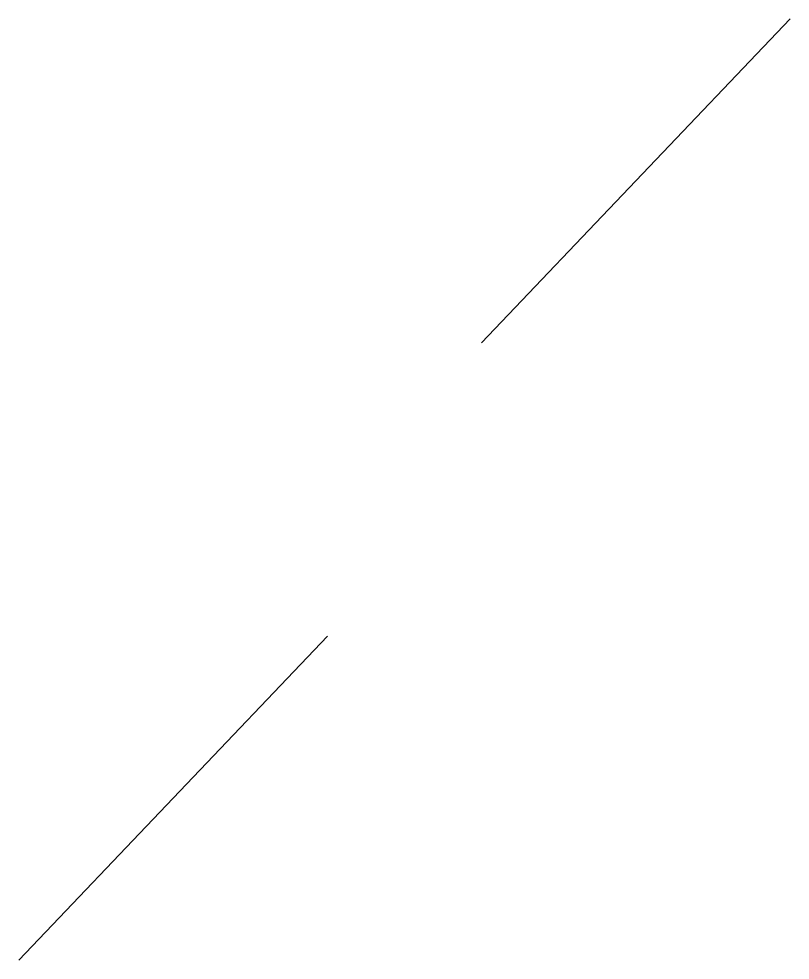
# Model space of a CAD drawing. Header units: inches. Extents: x 394 to 591, y 787 to 1028.
import ezdxf

# ---------------------------------------------------------------- set-up
doc = ezdxf.new("R2010")
doc.units = ezdxf.units.IN

# ---------------------------------------------------------------- blocks, each defined once
blk = doc.blocks.new('CHILD', base_point=(9.84, 19.69))
blk.add_line((9.84, 19.69), (88.58, 61.02))
blk = doc.blocks.new('PARENT')
at = {"xscale": 0.08333333333333333, "yscale": 0.16666666666666666}
blk.add_blockref('CHILD', (9.843, 13.123), dxfattribs=at)

msp = doc.modelspace()

# ---------------------------------------------------------------- block references
at = {"xscale": 12, "yscale": 12}
msp.add_blockref('PARENT', (393.7, 787.4), dxfattribs=at)
at = {"yscale": 2}
msp.add_blockref('CHILD', (393.7, 787.4), dxfattribs=at)

doc.saveas('drawing.dxf')
